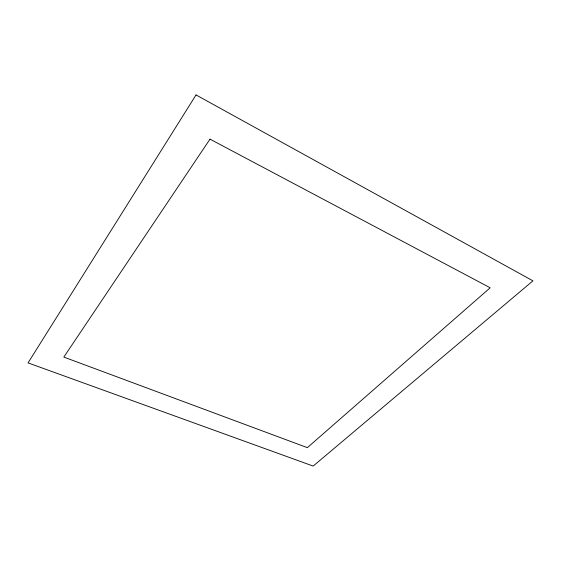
<?xml version="1.0" encoding="UTF-8"?>
<svg xmlns="http://www.w3.org/2000/svg" width="561" height="561" viewBox="0 0 561 561"><rect width="100%" height="100%" fill="white"/><g stroke="black" fill="none" stroke-linecap="round" stroke-linejoin="round"><path stroke-width="0.84" d="M196.041 94.935L28.05 362.89L313.171 466.065L532.95 280.844L196.041 94.935M209.996 139.149L63.828 357.077L307.358 447.65L490.181 287.793L209.996 139.149"/></g></svg>
